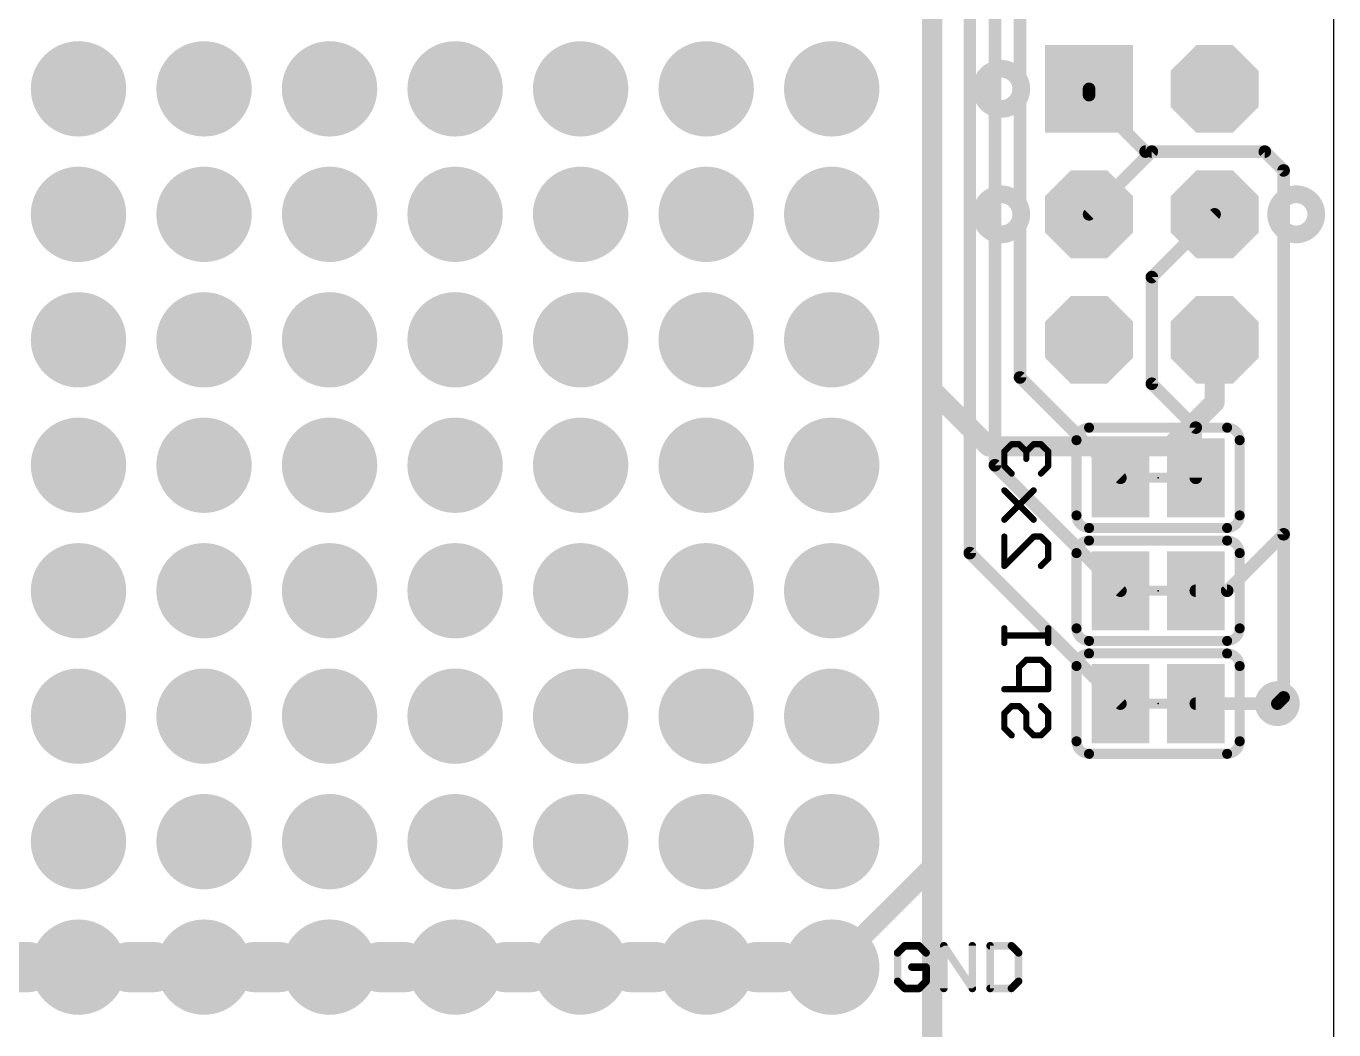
# Model space of a CAD drawing. Extents: x -7.7 to 68.6, y -5.3 to 60.5.
# Drawn here: x 42.12 to 68.58, y 11.43 to 31.75 of the extents above; entities that cross this region are included whole.
import ezdxf

# ---------------------------------------------------------------- set-up
doc = ezdxf.new("R2010")
doc.units = 0
for name, color, linetype in [('1', 12, 'CONTINUOUS'), ('16', 132, 'CONTINUOUS'), ('17', 110, 'CONTINUOUS'), ('18', 110, 'CONTINUOUS'), ('20', 4, 'CONTINUOUS'), ('21', 40, 'CONTINUOUS'), ('22', 6, 'CONTINUOUS'), ('24', 53, 'CONTINUOUS'), ('51', 253, 'CONTINUOUS')]:
    doc.layers.add(name, color=color, linetype=linetype)

# ---------------------------------------------------------------- blocks, each defined once
blk = doc.blocks.new('OCTAGONP')
at = {"const_width": 0.5}
blk.add_lwpolyline([(-0.25, -0.1036), (-0.25, 0.1036), (-0.1036, 0.25), (0.1036, 0.25), (0.25, 0.1036), (0.25, -0.1036), (0.1036, -0.25), (-0.1036, -0.25), (-0.25, -0.1036), (-0.25, 0.1036)], dxfattribs=at)
blk = doc.blocks.new('SQUAREP')
blk.add_solid([(-0.5, -0.5), (0.5, -0.5), (-0.5, 0.5), (0.5, 0.5)])
blk = doc.blocks.new('RECT')
blk.add_solid([(-0.5, -0.5), (0.5, -0.5), (-0.5, 0.5), (0.5, 0.5)])
blk = doc.blocks.new('ROUNDV')
at = {"const_width": 0.5}
blk.add_lwpolyline([(0, -0.25, 1), (0, 0.25, 1), (0, -0.25)], format="xyb", dxfattribs=at)

msp = doc.modelspace()

# ---------------------------------------------------------------- linework, layer by layer
at = {"layer": '1'}
for points, const_width in [([(60.452, 32.512), (60.452, 24.384)], 0.4064), ([(63.627, 30.353), (63.627, 30.48)], 0.254), ([(64.77, 29.21), (63.627, 30.353)], 0.254), ([(67.183, 29.21), (64.77, 29.21)], 0.254), ([(67.564, 28.829), (67.183, 29.21)], 0.254), ([(67.564, 18.161), (67.564, 28.829)], 0.254), ([(66.167, 24.13), (66.167, 25.4)], 0.4064), ([(60.452, 24.384), (61.595, 23.241)], 0.4064), ([(60.452, 14.732), (60.452, 24.384)], 0.4064), ([(65.278, 23.241), (66.167, 24.13)], 0.4064), ([(61.595, 23.241), (65.278, 23.241)], 0.4064), ([(67.437, 18.034), (67.564, 18.161)], 0.254), ([(58.42, 12.7), (60.452, 14.732)], 0.4064)]:
    msp.add_lwpolyline(points, dxfattribs=dict(at, const_width=const_width))
for points, const_width in [([(63.6905, 30.48, 1), (63.5635, 30.48)], 0.127), ([(63.6719, 30.3979, 1), (63.5821, 30.3081)], 0.127), ([(63.5635, 30.353, 1), (63.6905, 30.353)], 0.127), ([(64.77, 29.2735, 1), (64.77, 29.1465)], 0.127), ([(64.7251, 29.1651, 1), (64.8149, 29.2549)], 0.127), ([(67.2279, 29.2549, 1), (67.1381, 29.1651)], 0.127), ([(67.183, 29.1465, 1), (67.183, 29.2735)], 0.127), ([(67.6275, 28.829, 1), (67.5005, 28.829)], 0.127), ([(67.5191, 28.7841, 1), (67.6089, 28.8739)], 0.127), ([(66.2686, 25.4, 1), (66.0654, 25.4)], 0.2032), ([(60.5536, 24.384, 1), (60.3504, 24.384)], 0.2032), ([(60.3504, 24.384, 1), (60.5536, 24.384)], 0.2032), ([(60.5238, 24.4558, 1), (60.3802, 24.3122)], 0.2032), ([(66.0654, 24.13, 1), (66.2686, 24.13)], 0.2032), ([(66.2388, 24.0582, 1), (66.0952, 24.2018)], 0.2032), ([(61.595, 23.3426, 1), (61.595, 23.1394)], 0.2032), ([(61.5232, 23.1692, 1), (61.6668, 23.3128)], 0.2032), ([(65.2062, 23.3128, 1), (65.3498, 23.1692)], 0.2032), ([(65.278, 23.1394, 1), (65.278, 23.3426)], 0.2032), ([(67.6089, 18.1161, 1), (67.5191, 18.2059)], 0.127), ([(67.3921, 18.0789, 1), (67.4819, 17.9891)], 0.127), ([(67.5005, 18.161, 1), (67.6275, 18.161)], 0.127), ([(60.3504, 14.732, 1), (60.5536, 14.732)], 0.2032), ([(60.5238, 14.6602, 1), (60.3802, 14.8038)], 0.2032), ([(58.3482, 12.7718, 1), (58.4918, 12.6282)], 0.2032)]:
    msp.add_lwpolyline(points, format="xyb", dxfattribs=dict(at, const_width=const_width))
at = {"layer": '16'}
for points, const_width in [([(62.23, 24.638), (62.23, 48.26)], 0.254), ([(61.722, 22.86), (61.722, 45.212)], 0.254), ([(61.214, 21.082), (61.214, 37.719)], 0.254), ([(60.452, 33.274), (60.452, 8.763)], 0.4064), ([(64.897, 29.21), (63.627, 27.94)], 0.254), ([(67.183, 29.21), (64.897, 29.21)], 0.254), ([(67.564, 28.829), (67.183, 29.21)], 0.254), ([(67.564, 21.463), (67.564, 28.829)], 0.254), ([(64.897, 26.67), (66.167, 27.94)], 0.254), ([(64.897, 24.511), (64.897, 26.67)], 0.254), ([(64.262, 22.606), (62.23, 24.638)], 0.254), ([(65.786, 23.622), (64.897, 24.511)], 0.254), ([(65.786, 22.606), (65.786, 23.622)], 0.254), ([(64.262, 20.32), (61.722, 22.86)], 0.254), ([(66.421, 20.32), (67.564, 21.463)], 0.254), ([(64.262, 18.034), (61.214, 21.082)], 0.254), ([(65.786, 20.32), (66.421, 20.32)], 0.254), ([(65.786, 18.034), (67.437, 18.034)], 0.254), ([(43.18, 12.7), (40.64, 12.7)], 0.4064), ([(43.18, 12.7), (45.72, 12.7)], 0.4064), ([(45.72, 12.7), (48.26, 12.7)], 0.4064), ([(48.26, 12.7), (50.8, 12.7)], 0.4064), ([(50.8, 12.7), (53.34, 12.7)], 0.4064), ([(53.34, 12.7), (55.88, 12.7)], 0.4064), ([(55.88, 12.7), (58.42, 12.7)], 0.4064)]:
    msp.add_lwpolyline(points, dxfattribs=dict(at, const_width=const_width))
for points, const_width in [([(64.897, 29.2735, 1), (64.897, 29.1465)], 0.127), ([(64.9419, 29.1651, 1), (64.8521, 29.2549)], 0.127), ([(67.2279, 29.2549, 1), (67.1381, 29.1651)], 0.127), ([(67.183, 29.1465, 1), (67.183, 29.2735)], 0.127), ([(67.6275, 28.829, 1), (67.5005, 28.829)], 0.127), ([(67.5191, 28.7841, 1), (67.6089, 28.8739)], 0.127), ([(63.5821, 27.9849, 1), (63.6719, 27.8951)], 0.127), ([(66.2119, 27.8951, 1), (66.1221, 27.9849)], 0.127), ([(64.9605, 26.67, 1), (64.8335, 26.67)], 0.127), ([(64.8521, 26.7149, 1), (64.9419, 26.6251)], 0.127), ([(62.2749, 24.6829, 1), (62.1851, 24.5931)], 0.127), ([(62.1665, 24.638, 1), (62.2935, 24.638)], 0.127), ([(64.9419, 24.5559, 1), (64.8521, 24.4661)], 0.127), ([(64.8335, 24.511, 1), (64.9605, 24.511)], 0.127), ([(65.8495, 23.622, 1), (65.7225, 23.622)], 0.127), ([(65.7411, 23.5771, 1), (65.8309, 23.6669)], 0.127), ([(61.7669, 22.9049, 1), (61.6771, 22.8151)], 0.127), ([(61.6585, 22.86, 1), (61.7855, 22.86)], 0.127), ([(64.2171, 22.5611, 1), (64.3069, 22.6509)], 0.127), ([(65.7225, 22.606, 1), (65.8495, 22.606)], 0.127), ([(67.5005, 21.463, 1), (67.6275, 21.463)], 0.127), ([(67.6089, 21.4181, 1), (67.5191, 21.5079)], 0.127), ([(61.2589, 21.1269, 1), (61.1691, 21.0371)], 0.127), ([(61.1505, 21.082, 1), (61.2775, 21.082)], 0.127), ([(64.2171, 20.2751, 1), (64.3069, 20.3649)], 0.127), ([(65.786, 20.3835, 1), (65.786, 20.2565)], 0.127), ([(66.3761, 20.3649, 1), (66.4659, 20.2751)], 0.127), ([(66.421, 20.2565, 1), (66.421, 20.3835)], 0.127), ([(64.2171, 17.9891, 1), (64.3069, 18.0789)], 0.127), ([(65.786, 18.0975, 1), (65.786, 17.9705)], 0.127), ([(67.437, 17.9705, 1), (67.437, 18.0975)], 0.127), ([(43.18, 12.8016, 1), (43.18, 12.5984)], 0.2032), ([(43.18, 12.5984, 1), (43.18, 12.8016)], 0.2032), ([(45.72, 12.8016, 1), (45.72, 12.5984)], 0.2032), ([(45.72, 12.5984, 1), (45.72, 12.8016)], 0.2032), ([(48.26, 12.8016, 1), (48.26, 12.5984)], 0.2032), ([(48.26, 12.5984, 1), (48.26, 12.8016)], 0.2032), ([(50.8, 12.8016, 1), (50.8, 12.5984)], 0.2032), ([(50.8, 12.5984, 1), (50.8, 12.8016)], 0.2032), ([(53.34, 12.8016, 1), (53.34, 12.5984)], 0.2032), ([(53.34, 12.5984, 1), (53.34, 12.8016)], 0.2032), ([(55.88, 12.8016, 1), (55.88, 12.5984)], 0.2032), ([(55.88, 12.5984, 1), (55.88, 12.8016)], 0.2032), ([(58.42, 12.5984, 1), (58.42, 12.8016)], 0.2032)]:
    msp.add_lwpolyline(points, format="xyb", dxfattribs=dict(at, const_width=const_width))
at = {"layer": '20'}
msp.add_line((68.58, 5.08), (68.58, 37.846), dxfattribs=at)
at = {"layer": '21'}
for points, const_width in [([(61.849, 30.3004, 1), (61.849, 30.6596, 1), (61.849, 30.3004)], 0.8128), ([(61.849, 27.7604, 1), (61.849, 28.1196, 1), (61.849, 27.7604)], 0.8128), ([(67.818, 27.7604, 1), (67.818, 28.1196, 1), (67.818, 27.7604)], 0.8128), ([(42.164, 12.446, 1), (42.164, 12.954)], 0.508), ([(44.196, 12.954, 1), (44.196, 12.446)], 0.508), ([(44.704, 12.446, 1), (44.704, 12.954)], 0.508), ([(46.736, 12.954, 1), (46.736, 12.446)], 0.508), ([(47.244, 12.446, 1), (47.244, 12.954)], 0.508), ([(49.276, 12.954, 1), (49.276, 12.446)], 0.508), ([(49.784, 12.446, 1), (49.784, 12.954)], 0.508), ([(51.816, 12.954, 1), (51.816, 12.446)], 0.508), ([(52.324, 12.446, 1), (52.324, 12.954)], 0.508), ([(54.356, 12.954, 1), (54.356, 12.446)], 0.508), ([(54.864, 12.446, 1), (54.864, 12.954)], 0.508), ([(56.896, 12.954, 1), (56.896, 12.446)], 0.508), ([(57.404, 12.446, 1), (57.404, 12.954)], 0.508), ([(59.7917, 12.9885, 1), (59.7155, 12.9885)], 0.0762), ([(59.7267, 13.0154, 1), (59.7806, 12.9615)], 0.0762), ([(59.8977, 13.1706, 1), (59.8977, 13.0944)], 0.0762), ([(59.9246, 13.1056, 1), (59.8708, 13.1595)], 0.0762), ([(60.2128, 13.1595, 1), (60.1589, 13.1056)], 0.0762), ([(60.1858, 13.0944, 1), (60.1858, 13.1706)], 0.0762), ([(60.3029, 12.9615, 1), (60.3568, 13.0154)], 0.0762), ([(60.7209, 13.1537, 1), (60.6575, 13.1114)], 0.0762), ([(60.7273, 13.1325, 1), (60.6511, 13.1325)], 0.0762), ([(61.3035, 13.1325, 1), (61.2273, 13.1325)], 0.0762), ([(61.6628, 13.1325, 1), (61.5866, 13.1325)], 0.0762), ([(61.6247, 13.1706, 1), (61.6247, 13.0944)], 0.0762), ([(62.0838, 13.1595, 1), (62.0299, 13.1056)], 0.0762), ([(62.0569, 13.0944, 1), (62.0569, 13.1706)], 0.0762), ([(62.239, 12.9885, 1), (62.1628, 12.9885)], 0.0762), ([(62.174, 12.9615, 1), (62.2278, 13.0154)], 0.0762), ([(60.0418, 12.7385, 1), (60.0418, 12.6623)], 0.0762), ([(60.368, 12.7004, 1), (60.2918, 12.7004)], 0.0762), ([(60.3299, 12.6623, 1), (60.3299, 12.7385)], 0.0762), ([(59.7806, 12.4392, 1), (59.7267, 12.3853)], 0.0762), ([(59.7155, 12.4123, 1), (59.7917, 12.4123)], 0.0762), ([(60.2918, 12.4123, 1), (60.368, 12.4123)], 0.0762), ([(60.3568, 12.3853, 1), (60.3029, 12.4392)], 0.0762), ([(62.1628, 12.4123, 1), (62.239, 12.4123)], 0.0762), ([(62.2278, 12.3853, 1), (62.174, 12.4392)], 0.0762), ([(59.8977, 12.3063, 1), (59.8977, 12.2301)], 0.0762), ([(59.8708, 12.2413, 1), (59.9246, 12.2951)], 0.0762), ([(60.1589, 12.2951, 1), (60.2128, 12.2413)], 0.0762), ([(60.1858, 12.2301, 1), (60.1858, 12.3063)], 0.0762), ([(60.6511, 12.2682, 1), (60.7273, 12.2682)], 0.0762), ([(61.2273, 12.2682, 1), (61.3035, 12.2682)], 0.0762), ([(61.2337, 12.2471, 1), (61.2971, 12.2893)], 0.0762), ([(61.6247, 12.3063, 1), (61.6247, 12.2301)], 0.0762), ([(61.5866, 12.2682, 1), (61.6628, 12.2682)], 0.0762), ([(62.0299, 12.2951, 1), (62.0838, 12.2413)], 0.0762), ([(62.0569, 12.2301, 1), (62.0569, 12.3063)], 0.0762)]:
    msp.add_lwpolyline(points, format="xyb", dxfattribs=dict(at, const_width=const_width))
for points, const_width in [([(41.656, 12.7), (42.164, 12.7)], 1.016), ([(44.196, 12.7), (44.704, 12.7)], 1.016), ([(46.736, 12.7), (47.244, 12.7)], 1.016), ([(49.276, 12.7), (49.784, 12.7)], 1.016), ([(51.816, 12.7), (52.324, 12.7)], 1.016), ([(54.356, 12.7), (54.864, 12.7)], 1.016), ([(56.896, 12.7), (57.404, 12.7)], 1.016), ([(59.8977, 13.1325), (59.7536, 12.9885)], 0.1524), ([(59.7536, 12.9885), (59.7536, 12.4123)], 0.1524), ([(60.1858, 13.1325), (59.8977, 13.1325)], 0.1524), ([(60.3299, 12.9885), (60.1858, 13.1325)], 0.1524), ([(60.6892, 12.2682), (60.6892, 13.1325)], 0.1524), ([(60.6892, 13.1325), (61.2654, 12.2682)], 0.1524), ([(61.2654, 12.2682), (61.2654, 13.1325)], 0.1524), ([(61.6247, 13.1325), (61.6247, 12.2682)], 0.1524), ([(62.0569, 13.1325), (61.6247, 13.1325)], 0.1524), ([(62.2009, 12.9885), (62.0569, 13.1325)], 0.1524), ([(62.2009, 12.4123), (62.2009, 12.9885)], 0.1524), ([(60.3299, 12.7004), (60.0418, 12.7004)], 0.1524), ([(60.3299, 12.4123), (60.3299, 12.7004)], 0.1524), ([(59.7536, 12.4123), (59.8977, 12.2682)], 0.1524), ([(60.1858, 12.2682), (60.3299, 12.4123)], 0.1524), ([(62.0569, 12.2682), (62.2009, 12.4123)], 0.1524), ([(59.8977, 12.2682), (60.1858, 12.2682)], 0.1524), ([(61.6247, 12.2682), (62.0569, 12.2682)], 0.1524)]:
    msp.add_lwpolyline(points, dxfattribs=dict(at, const_width=const_width))
at = {"layer": '22'}
for points, const_width in [([(63.627, 23.622, 0.4142), (63.373, 23.368)], 0.2032), ([(63.627, 23.6728, 1), (63.627, 23.5712)], 0.1016), ([(63.627, 23.5712, 1), (63.627, 23.6728)], 0.1016), ([(66.675, 23.368, 0.4142), (66.421, 23.622)], 0.2032), ([(66.421, 23.6728, 1), (66.421, 23.5712)], 0.1016), ([(66.421, 23.5712, 1), (66.421, 23.6728)], 0.1016), ([(62.0608, 23.3183, 1), (62.0608, 23.2548)], 0.0635), ([(62.0832, 23.2641, 1), (62.0383, 23.309)], 0.0635), ([(62.2315, 23.309, 1), (62.1866, 23.2641)], 0.0635), ([(62.2091, 23.2548, 1), (62.2091, 23.3183)], 0.0635), ([(62.5057, 23.3183, 1), (62.5057, 23.2548)], 0.0635), ([(62.5281, 23.2641, 1), (62.4832, 23.309)], 0.0635), ([(62.6764, 23.309, 1), (62.6315, 23.2641)], 0.0635), ([(62.654, 23.2548, 1), (62.654, 23.3183)], 0.0635), ([(63.4238, 23.368, 1), (63.3222, 23.368)], 0.1016), ([(63.3222, 23.368, 1), (63.4238, 23.368)], 0.1016), ([(66.7258, 23.368, 1), (66.6242, 23.368)], 0.1016), ([(66.6242, 23.368, 1), (66.7258, 23.368)], 0.1016), ([(61.9443, 23.1383, 1), (61.8807, 23.1383)], 0.0635), ([(61.89, 23.1607, 1), (61.935, 23.1158)], 0.0635), ([(62.3891, 23.1383, 1), (62.3256, 23.1383)], 0.0635), ([(62.3256, 22.99, 1), (62.3891, 22.99)], 0.0635), ([(62.3349, 23.1607, 1), (62.3798, 23.1158)], 0.0635), ([(62.3349, 23.1158, 1), (62.3798, 23.1607)], 0.0635), ([(62.834, 23.1383, 1), (62.7705, 23.1383)], 0.0635), ([(62.7798, 23.1158, 1), (62.8247, 23.1607)], 0.0635), ([(61.8807, 22.8417, 1), (61.9443, 22.8417)], 0.0635), ([(61.935, 22.8641, 1), (61.89, 22.8192)], 0.0635), ([(62.7705, 22.8417, 1), (62.834, 22.8417)], 0.0635), ([(62.8247, 22.8192, 1), (62.7798, 22.8641)], 0.0635), ([(62.0383, 22.6709, 1), (62.0832, 22.7158)], 0.0635), ([(62.6315, 22.7158, 1), (62.6764, 22.6709)], 0.0635), ([(61.935, 22.3735, 1), (61.89, 22.3286)], 0.0635), ([(62.5281, 22.3286, 1), (62.4832, 22.3735)], 0.0635), ([(61.89, 21.7803, 1), (61.935, 21.7354)], 0.0635), ([(62.4832, 21.7354, 1), (62.5281, 21.7803)], 0.0635), ([(63.373, 21.844, 0.4142), (63.627, 21.59)], 0.2032), ([(63.4238, 21.844, 1), (63.3222, 21.844)], 0.1016), ([(63.3222, 21.844, 1), (63.4238, 21.844)], 0.1016), ([(66.421, 21.59, 0.4142), (66.675, 21.844)], 0.2032), ([(66.7258, 21.844, 1), (66.6242, 21.844)], 0.1016), ([(66.6242, 21.844, 1), (66.7258, 21.844)], 0.1016), ([(61.9443, 21.4155, 1), (61.8807, 21.4155)], 0.0635), ([(62.5057, 21.4473, 1), (62.5057, 21.3838)], 0.0635), ([(62.5281, 21.3931, 1), (62.4832, 21.438)], 0.0635), ([(62.6764, 21.438, 1), (62.6315, 21.3931)], 0.0635), ([(62.654, 21.3838, 1), (62.654, 21.4473)], 0.0635), ([(63.627, 21.336, 0.4142), (63.373, 21.082)], 0.2032), ([(63.627, 21.6408, 1), (63.627, 21.5392)], 0.1016), ([(63.627, 21.3868, 1), (63.627, 21.2852)], 0.1016), ([(63.627, 21.5392, 1), (63.627, 21.6408)], 0.1016), ([(63.627, 21.2852, 1), (63.627, 21.3868)], 0.1016), ([(66.421, 21.6408, 1), (66.421, 21.5392)], 0.1016), ([(66.675, 21.082, 0.4142), (66.421, 21.336)], 0.2032), ([(66.421, 21.3868, 1), (66.421, 21.2852)], 0.1016), ([(66.421, 21.5392, 1), (66.421, 21.6408)], 0.1016), ([(66.421, 21.2852, 1), (66.421, 21.3868)], 0.1016), ([(62.834, 21.2672, 1), (62.7705, 21.2672)], 0.0635), ([(62.7798, 21.2448, 1), (62.8247, 21.2897)], 0.0635), ([(63.4238, 21.082, 1), (63.3222, 21.082)], 0.1016), ([(66.7258, 21.082, 1), (66.6242, 21.082)], 0.1016), ([(62.7705, 20.9706, 1), (62.834, 20.9706)], 0.0635), ([(62.8247, 20.9482, 1), (62.7798, 20.9931)], 0.0635), ([(63.3222, 21.082, 1), (63.4238, 21.082)], 0.1016), ([(66.6242, 21.082, 1), (66.7258, 21.082)], 0.1016), ([(61.8807, 20.8223, 1), (61.9443, 20.8223)], 0.0635), ([(61.89, 20.8448, 1), (61.935, 20.7999)], 0.0635), ([(62.6315, 20.8448, 1), (62.6764, 20.7999)], 0.0635), ([(61.9443, 19.5597, 1), (61.8807, 19.5597)], 0.0635), ([(62.834, 19.5597, 1), (62.7705, 19.5597)], 0.0635), ([(63.373, 19.558, 0.4142), (63.627, 19.304)], 0.2032), ([(63.4238, 19.558, 1), (63.3222, 19.558)], 0.1016), ([(63.3222, 19.558, 1), (63.4238, 19.558)], 0.1016), ([(66.421, 19.304, 0.4142), (66.675, 19.558)], 0.2032), ([(66.7258, 19.558, 1), (66.6242, 19.558)], 0.1016), ([(66.6242, 19.558, 1), (66.7258, 19.558)], 0.1016), ([(61.9125, 19.4432, 1), (61.9125, 19.3797)], 0.0635), ([(62.8023, 19.3797, 1), (62.8023, 19.4432)], 0.0635), ([(63.627, 19.3548, 1), (63.627, 19.2532)], 0.1016), ([(63.627, 19.2532, 1), (63.627, 19.3548)], 0.1016), ([(66.421, 19.3548, 1), (66.421, 19.2532)], 0.1016), ([(66.421, 19.2532, 1), (66.421, 19.3548)], 0.1016), ([(61.8807, 19.2631, 1), (61.9443, 19.2631)], 0.0635), ([(62.7705, 19.2631, 1), (62.834, 19.2631)], 0.0635), ([(63.627, 19.05, 0.4142), (63.373, 18.796)], 0.2032), ([(63.627, 19.1008, 1), (63.627, 18.9992)], 0.1016), ([(63.627, 18.9992, 1), (63.627, 19.1008)], 0.1016), ([(66.675, 18.796, 0.4142), (66.421, 19.05)], 0.2032), ([(66.421, 19.1008, 1), (66.421, 18.9992)], 0.1016), ([(66.421, 18.9992, 1), (66.421, 19.1008)], 0.1016), ([(62.1866, 18.795, 1), (62.2315, 18.75)], 0.0635), ([(62.2408, 18.7725, 1), (62.1773, 18.7725)], 0.0635), ([(62.3574, 18.9525, 1), (62.3574, 18.889)], 0.0635), ([(62.3798, 18.8983, 1), (62.3349, 18.9432)], 0.0635), ([(62.6764, 18.9432, 1), (62.6315, 18.8983)], 0.0635), ([(62.654, 18.889, 1), (62.654, 18.9525)], 0.0635), ([(62.834, 18.7725, 1), (62.7705, 18.7725)], 0.0635), ([(62.7798, 18.75, 1), (62.8247, 18.795)], 0.0635), ([(63.4238, 18.796, 1), (63.3222, 18.796)], 0.1016), ([(63.3222, 18.796, 1), (63.4238, 18.796)], 0.1016), ([(66.7258, 18.796, 1), (66.6242, 18.796)], 0.1016), ([(66.6242, 18.796, 1), (66.7258, 18.796)], 0.1016), ([(61.9125, 18.3594, 1), (61.9125, 18.2959)], 0.0635), ([(62.1773, 18.3276, 1), (62.2408, 18.3276)], 0.0635), ([(62.7705, 18.3276, 1), (62.834, 18.3276)], 0.0635), ([(62.8023, 18.2959, 1), (62.8023, 18.3594)], 0.0635), ([(62.0608, 18.017, 1), (62.0608, 17.9535)], 0.0635), ([(62.0832, 17.9628, 1), (62.0383, 18.0077)], 0.0635), ([(62.2315, 18.0077, 1), (62.1866, 17.9628)], 0.0635), ([(62.2091, 17.9535, 1), (62.2091, 18.017)], 0.0635), ([(62.6764, 18.0077, 1), (62.6315, 17.9628)], 0.0635), ([(61.9443, 17.837, 1), (61.8807, 17.837)], 0.0635), ([(61.89, 17.8594, 1), (61.935, 17.8145)], 0.0635), ([(62.3891, 17.837, 1), (62.3256, 17.837)], 0.0635), ([(62.3349, 17.8145, 1), (62.3798, 17.8594)], 0.0635), ([(62.834, 17.837, 1), (62.7705, 17.837)], 0.0635), ([(62.7798, 17.8145, 1), (62.8247, 17.8594)], 0.0635), ([(61.8807, 17.5404, 1), (61.9443, 17.5404)], 0.0635), ([(61.935, 17.5628, 1), (61.89, 17.5179)], 0.0635), ([(62.3256, 17.5404, 1), (62.3891, 17.5404)], 0.0635), ([(62.3798, 17.5628, 1), (62.3349, 17.5179)], 0.0635), ([(62.7705, 17.5404, 1), (62.834, 17.5404)], 0.0635), ([(62.8247, 17.5179, 1), (62.7798, 17.5628)], 0.0635), ([(62.0383, 17.3697, 1), (62.0832, 17.4146)], 0.0635), ([(62.5057, 17.4239, 1), (62.5057, 17.3604)], 0.0635), ([(62.4832, 17.3697, 1), (62.5281, 17.4146)], 0.0635), ([(62.6315, 17.4146, 1), (62.6764, 17.3697)], 0.0635), ([(62.654, 17.3604, 1), (62.654, 17.4239)], 0.0635), ([(63.373, 17.272, 0.4142), (63.627, 17.018)], 0.2032), ([(63.4238, 17.272, 1), (63.3222, 17.272)], 0.1016), ([(63.3222, 17.272, 1), (63.4238, 17.272)], 0.1016), ([(66.421, 17.018, 0.4142), (66.675, 17.272)], 0.2032), ([(66.7258, 17.272, 1), (66.6242, 17.272)], 0.1016), ([(66.6242, 17.272, 1), (66.7258, 17.272)], 0.1016), ([(63.627, 17.0688, 1), (63.627, 16.9672)], 0.1016), ([(63.627, 16.9672, 1), (63.627, 17.0688)], 0.1016), ([(66.421, 17.0688, 1), (66.421, 16.9672)], 0.1016), ([(66.421, 16.9672, 1), (66.421, 17.0688)], 0.1016)]:
    msp.add_lwpolyline(points, format="xyb", dxfattribs=dict(at, const_width=const_width))
for points, const_width in [([(66.421, 23.622), (63.627, 23.622)], 0.2032), ([(62.0608, 23.2865), (61.9125, 23.1383)], 0.127), ([(62.2091, 23.2865), (62.0608, 23.2865)], 0.127), ([(62.3574, 23.1383), (62.2091, 23.2865)], 0.127), ([(62.5057, 23.2865), (62.3574, 23.1383)], 0.127), ([(62.654, 23.2865), (62.5057, 23.2865)], 0.127), ([(62.8023, 23.1383), (62.654, 23.2865)], 0.127), ([(63.373, 21.844), (63.373, 23.368)], 0.2032), ([(66.675, 21.844), (66.675, 23.368)], 0.2032), ([(61.9125, 23.1383), (61.9125, 22.8417)], 0.127), ([(62.3574, 23.1383), (62.3574, 22.99)], 0.127), ([(62.8023, 22.8417), (62.8023, 23.1383)], 0.127), ([(61.9125, 22.8417), (62.0608, 22.6934)], 0.127), ([(62.654, 22.6934), (62.8023, 22.8417)], 0.127), ([(62.5057, 21.7579), (61.9125, 22.351)], 0.127), ([(61.9125, 21.7579), (62.5057, 22.351)], 0.127), ([(61.9125, 21.4155), (61.9125, 20.8223)], 0.127), ([(61.9125, 20.8223), (62.5057, 21.4155)], 0.127), ([(62.5057, 21.4155), (62.654, 21.4155)], 0.127), ([(62.654, 21.4155), (62.8023, 21.2672)], 0.127), ([(63.627, 21.59), (66.421, 21.59)], 0.2032), ([(66.421, 21.336), (63.627, 21.336)], 0.2032), ([(62.8023, 21.2672), (62.8023, 20.9706)], 0.127), ([(63.373, 19.558), (63.373, 21.082)], 0.2032), ([(66.675, 19.558), (66.675, 21.082)], 0.2032), ([(62.8023, 20.9706), (62.654, 20.8223)], 0.127), ([(61.9125, 19.2631), (61.9125, 19.5597)], 0.127), ([(62.8023, 19.2631), (62.8023, 19.5597)], 0.127), ([(61.9125, 19.4114), (62.8023, 19.4114)], 0.127), ([(63.627, 19.304), (66.421, 19.304)], 0.2032), ([(66.421, 19.05), (63.627, 19.05)], 0.2032), ([(62.3574, 18.9208), (62.2091, 18.7725)], 0.127), ([(62.2091, 18.7725), (62.2091, 18.3276)], 0.127), ([(62.654, 18.9208), (62.3574, 18.9208)], 0.127), ([(62.8023, 18.7725), (62.654, 18.9208)], 0.127), ([(62.8023, 18.3276), (62.8023, 18.7725)], 0.127), ([(63.373, 17.272), (63.373, 18.796)], 0.2032), ([(66.675, 17.272), (66.675, 18.796)], 0.2032), ([(61.9125, 18.3276), (62.8023, 18.3276)], 0.127), ([(62.0608, 17.9853), (61.9125, 17.837)], 0.127), ([(62.2091, 17.9853), (62.0608, 17.9853)], 0.127), ([(62.3574, 17.837), (62.2091, 17.9853)], 0.127), ([(62.654, 17.9853), (62.8023, 17.837)], 0.127), ([(61.9125, 17.837), (61.9125, 17.5404)], 0.127), ([(62.3574, 17.5404), (62.3574, 17.837)], 0.127), ([(62.8023, 17.837), (62.8023, 17.5404)], 0.127), ([(61.9125, 17.5404), (62.0608, 17.3921)], 0.127), ([(62.5057, 17.3921), (62.3574, 17.5404)], 0.127), ([(62.8023, 17.5404), (62.654, 17.3921)], 0.127), ([(62.654, 17.3921), (62.5057, 17.3921)], 0.127), ([(63.627, 17.018), (66.421, 17.018)], 0.2032)]:
    msp.add_lwpolyline(points, dxfattribs=dict(at, const_width=const_width))
at = {"layer": '24'}
for p in [(65.024, 22.606), (65.024, 20.32), (65.024, 18.034)]:
    msp.add_point(p, dxfattribs=at)
at = {"layer": '51'}
msp.add_line((68.58, 5.08), (68.58, 37.846), dxfattribs=at)

# ---------------------------------------------------------------- block references
at = {"layer": '16', "xscale": 1.1684, "yscale": 1.6002, "rotation": 180}
for p in [(64.262, 22.606), (65.786, 22.606), (64.262, 20.32), (65.786, 20.32), (64.262, 18.034), (65.786, 18.034)]:
    msp.add_blockref('RECT', p, dxfattribs=at)
at = {"layer": '16', "xscale": 0.635, "yscale": 0.2032}
for p in [(65.024, 22.606), (65.024, 20.32), (65.024, 18.034)]:
    msp.add_blockref('RECT', p, dxfattribs=at)
at = {"layer": '17', "xscale": 1.778, "yscale": 1.778}
for name, p in [('SQUAREP', (63.627, 30.48)), ('SQUAREP', (63.627, 30.48)), ('OCTAGONP', (66.167, 30.48)), ('OCTAGONP', (66.167, 30.48)), ('OCTAGONP', (63.627, 27.94)), ('OCTAGONP', (63.627, 27.94)), ('OCTAGONP', (66.167, 27.94)), ('OCTAGONP', (66.167, 27.94)), ('OCTAGONP', (63.627, 25.4)), ('OCTAGONP', (63.627, 25.4)), ('OCTAGONP', (66.167, 25.4)), ('OCTAGONP', (66.167, 25.4))]:
    msp.add_blockref(name, p, dxfattribs=at)
at = {"layer": '18'}
for p, xscale, yscale in [((43.18, 30.48), 1.9304, 1.9304), ((43.18, 30.48), 1.9304, 1.9304), ((45.72, 30.48), 1.9304, 1.9304), ((45.72, 30.48), 1.9304, 1.9304), ((48.26, 30.48), 1.9304, 1.9304), ((48.26, 30.48), 1.9304, 1.9304), ((50.8, 30.48), 1.9304, 1.9304), ((50.8, 30.48), 1.9304, 1.9304), ((53.34, 30.48), 1.9304, 1.9304), ((53.34, 30.48), 1.9304, 1.9304), ((55.88, 30.48), 1.9304, 1.9304), ((55.88, 30.48), 1.9304, 1.9304), ((58.42, 30.48), 1.9304, 1.9304), ((58.42, 30.48), 1.9304, 1.9304), ((43.18, 27.94), 1.9304, 1.9304), ((43.18, 27.94), 1.9304, 1.9304), ((45.72, 27.94), 1.9304, 1.9304), ((45.72, 27.94), 1.9304, 1.9304), ((48.26, 27.94), 1.9304, 1.9304), ((48.26, 27.94), 1.9304, 1.9304), ((50.8, 27.94), 1.9304, 1.9304), ((50.8, 27.94), 1.9304, 1.9304), ((53.34, 27.94), 1.9304, 1.9304), ((53.34, 27.94), 1.9304, 1.9304), ((55.88, 27.94), 1.9304, 1.9304), ((55.88, 27.94), 1.9304, 1.9304), ((58.42, 27.94), 1.9304, 1.9304), ((58.42, 27.94), 1.9304, 1.9304), ((43.18, 25.4), 1.9304, 1.9304), ((43.18, 25.4), 1.9304, 1.9304), ((45.72, 25.4), 1.9304, 1.9304), ((45.72, 25.4), 1.9304, 1.9304), ((48.26, 25.4), 1.9304, 1.9304), ((48.26, 25.4), 1.9304, 1.9304), ((50.8, 25.4), 1.9304, 1.9304), ((50.8, 25.4), 1.9304, 1.9304), ((53.34, 25.4), 1.9304, 1.9304), ((53.34, 25.4), 1.9304, 1.9304), ((55.88, 25.4), 1.9304, 1.9304), ((55.88, 25.4), 1.9304, 1.9304), ((58.42, 25.4), 1.9304, 1.9304), ((58.42, 25.4), 1.9304, 1.9304), ((43.18, 22.86), 1.9304, 1.9304), ((43.18, 22.86), 1.9304, 1.9304), ((45.72, 22.86), 1.9304, 1.9304), ((45.72, 22.86), 1.9304, 1.9304), ((48.26, 22.86), 1.9304, 1.9304), ((48.26, 22.86), 1.9304, 1.9304), ((50.8, 22.86), 1.9304, 1.9304), ((50.8, 22.86), 1.9304, 1.9304), ((53.34, 22.86), 1.9304, 1.9304), ((53.34, 22.86), 1.9304, 1.9304), ((55.88, 22.86), 1.9304, 1.9304), ((55.88, 22.86), 1.9304, 1.9304), ((58.42, 22.86), 1.9304, 1.9304), ((58.42, 22.86), 1.9304, 1.9304), ((43.18, 20.32), 1.9304, 1.9304), ((43.18, 20.32), 1.9304, 1.9304), ((45.72, 20.32), 1.9304, 1.9304), ((45.72, 20.32), 1.9304, 1.9304), ((48.26, 20.32), 1.9304, 1.9304), ((48.26, 20.32), 1.9304, 1.9304), ((50.8, 20.32), 1.9304, 1.9304), ((50.8, 20.32), 1.9304, 1.9304), ((53.34, 20.32), 1.9304, 1.9304), ((53.34, 20.32), 1.9304, 1.9304), ((55.88, 20.32), 1.9304, 1.9304), ((55.88, 20.32), 1.9304, 1.9304), ((58.42, 20.32), 1.9304, 1.9304), ((58.42, 20.32), 1.9304, 1.9304), ((43.18, 17.78), 1.9304, 1.9304), ((43.18, 17.78), 1.9304, 1.9304), ((45.72, 17.78), 1.9304, 1.9304), ((45.72, 17.78), 1.9304, 1.9304), ((48.26, 17.78), 1.9304, 1.9304), ((48.26, 17.78), 1.9304, 1.9304), ((50.8, 17.78), 1.9304, 1.9304), ((50.8, 17.78), 1.9304, 1.9304), ((53.34, 17.78), 1.9304, 1.9304), ((53.34, 17.78), 1.9304, 1.9304), ((55.88, 17.78), 1.9304, 1.9304), ((55.88, 17.78), 1.9304, 1.9304), ((58.42, 17.78), 1.9304, 1.9304), ((58.42, 17.78), 1.9304, 1.9304), ((67.437, 18.034), 0.9064, 0.9064), ((67.437, 18.034), 0.9064, 0.9064), ((43.18, 15.24), 1.9304, 1.9304), ((43.18, 15.24), 1.9304, 1.9304), ((45.72, 15.24), 1.9304, 1.9304), ((45.72, 15.24), 1.9304, 1.9304), ((48.26, 15.24), 1.9304, 1.9304), ((48.26, 15.24), 1.9304, 1.9304), ((50.8, 15.24), 1.9304, 1.9304), ((50.8, 15.24), 1.9304, 1.9304), ((53.34, 15.24), 1.9304, 1.9304), ((53.34, 15.24), 1.9304, 1.9304), ((55.88, 15.24), 1.9304, 1.9304), ((55.88, 15.24), 1.9304, 1.9304), ((58.42, 15.24), 1.9304, 1.9304), ((58.42, 15.24), 1.9304, 1.9304), ((43.18, 12.7), 1.9304, 1.9304), ((43.18, 12.7), 1.9304, 1.9304), ((45.72, 12.7), 1.9304, 1.9304), ((45.72, 12.7), 1.9304, 1.9304), ((48.26, 12.7), 1.9304, 1.9304), ((48.26, 12.7), 1.9304, 1.9304), ((50.8, 12.7), 1.9304, 1.9304), ((50.8, 12.7), 1.9304, 1.9304), ((53.34, 12.7), 1.9304, 1.9304), ((53.34, 12.7), 1.9304, 1.9304), ((55.88, 12.7), 1.9304, 1.9304), ((55.88, 12.7), 1.9304, 1.9304), ((58.42, 12.7), 1.9304, 1.9304), ((58.42, 12.7), 1.9304, 1.9304)]:
    msp.add_blockref('ROUNDV', p, dxfattribs=dict(at, xscale=xscale, yscale=yscale))

doc.saveas('drawing.dxf')
